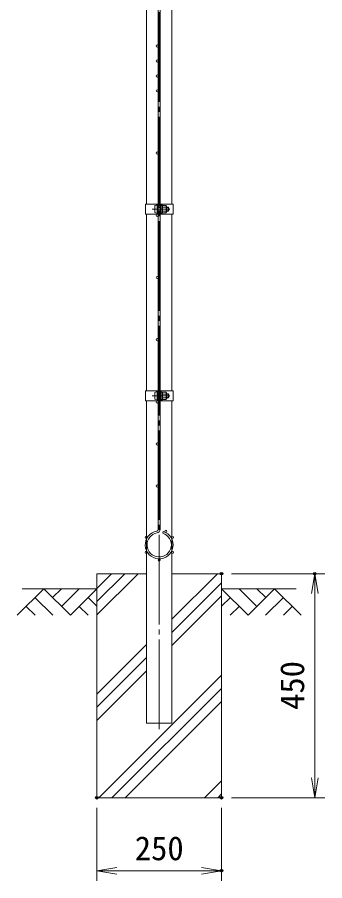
# Model space of a CAD drawing. Units: millimetres, scale not verified. Extents: x -4200 to 4200, y -2970 to 2970.
# Drawn here: x -208 to 409, y -523 to 1212 of the extents above; entities that cross this region are included whole.
import ezdxf
from ezdxf.enums import TextEntityAlignment as Align

# ---------------------------------------------------------------- set-up
doc = ezdxf.new("R2010")
doc.units = ezdxf.units.MM
doc.header["$LTSCALE"] = 10
doc.header["$PDMODE"] = 32
doc.header["$PDSIZE"] = 5
doc.linetypes.add('LONG_CHAIN', pattern=[21, 18, -1, 1, -1])
for name, color, linetype, lineweight in [('0-3_D-STR2', 7, 'Continuous', 9), ('0-4_D-STR1', 1, 'Continuous', 9), ('0-5_D-DCR-HCH', 7, 'Continuous', 9), ('0-6_D-BMK', 2, 'LONG_CHAIN', 9), ('0-7_D-STR-DIM', 7, 'Continuous', 9), ('0-8_0', 7, 'Continuous', 9), ('0-A_D-STR3', 3, 'Continuous', 9), ('0-B_D-BGD', 7, 'Continuous', 9), ('0-C_D-STR4', 7, 'Continuous', 9)]:
    doc.layers.add(name, color=color, linetype=linetype, lineweight=lineweight)
doc.layers.add('0-9_Defpoints', color=7, linetype='Continuous')
doc.styles.add('ＭＳ ゴシック', font='')
doc.styles.get('ＭＳ ゴシック').set_extended_font_data('MS Gothic')

# ---------------------------------------------------------------- blocks, each defined once
blk = doc.blocks.new('_Open')
at = {"layer": '0-8_0'}
blk.add_line((-10, 1.667), (0, 0), dxfattribs=at)
blk.add_lwpolyline([(-10, -1.667), (0, 0), (-10, 0)], dxfattribs=at)

msp = doc.modelspace()

# ---------------------------------------------------------------- linework, layer by layer
at = {"layer": '0-3_D-STR2'}
for p, q in [((74.73, 1108.98), (74.73, 2034.84)), ((78.33, 1108.98), (78.33, 2034.84)), ((74.73, 1108.98), (74.73, 183.11)), ((78.33, 1108.98), (78.33, 183.11)), ((83.5, 175.36), (84.53, 178.81))]:
    msp.add_line(p, q, dxfattribs=at)
for centre in [(72.48, 1153.98), (72.48, 1123.98), (72.48, 1093.98), (72.48, 1063.98), (72.48, 938.98), (72.48, 813.98), (72.48, 813.98), (72.48, 688.98), (72.48, 563.98), (72.48, 438.98), (72.48, 354.48), (72.48, 269.98), (89.84, 179.14), (50.33, 167.1), (102.73, 167.1), (50.33, 136.85), (102.73, 136.85), (76.53, 121.73)]:
    msp.add_circle(centre, 2.25, dxfattribs=at)
for centre, radius, start, end in [((76.53, 151.98), 28, 99.83934, 73.39579), ((76.53, 151.98), 24.4, 99.83934, 73.39579), ((71.13, 183.11), 3.6, 279.83934, 0), ((71.13, 183.11), 7.2, 279.83934, 0)]:
    msp.add_arc(centre, radius, start, end, dxfattribs=at)
at = {"layer": '0-4_D-STR1'}
for p, q in [((51.13, 1406.23), (51.13, 836.23)), ((101.93, 836.23), (101.93, 1406.23)), ((51.13, 816.23), (51.13, 461.23)), ((101.93, 461.23), (101.93, 816.23)), ((51.13, 441.23), (51.13, -206.02)), ((101.93, -206.02), (101.93, 441.23)), ((51.13, -206.02), (101.93, -206.02))]:
    msp.add_line(p, q, dxfattribs=at)
at = {"layer": '0-5_D-DCR-HCH'}
for p, q in [((-48.47, 11.46), (34.05, 93.98)), ((-48.47, 37.98), (7.53, 93.98)), ((-48.47, 64.49), (-18.99, 93.98)), ((101.93, 2.76), (193.15, 93.98)), ((101.93, -23.75), (201.53, 75.85)), ((-154.9, 63.98), (-208.11, 10.77)), ((-154.9, 63.98), (-101.68, 10.77)), ((-137.16, 46.24), (-119.42, 63.98)), ((-119.42, 28.5), (-83.95, 63.98)), ((-101.68, 10.77), (-48.47, 63.98)), ((254.74, 10.77), (201.53, 63.98)), ((272.48, 28.5), (237, 63.98)), ((307.95, 63.98), (254.74, 10.77)), ((290.31, 46.15), (272.48, 63.98)), ((307.95, 63.98), (361.16, 10.77)), ((-172.63, 46.24), (-137, 10.77)), ((-66.21, 46.24), (-48.47, 28.59)), ((101.93, -50.27), (201.53, 49.33)), ((219.27, 46.24), (201.53, 28.59)), ((325.69, 46.24), (290.05, 10.77)), ((-190.37, 28.5), (-172.55, 10.77)), ((-83.95, 28.5), (-66.13, 10.77)), ((237, 28.5), (219.18, 10.77)), ((343.43, 28.5), (325.61, 10.77)), ((-48.47, -147.64), (51.13, -48.04)), ((-48.47, -174.15), (51.13, -74.55)), ((-48.47, -200.67), (51.13, -101.07)), ((-44.72, -356.02), (201.53, -109.77)), ((-18.21, -356.02), (201.53, -136.29)), ((8.31, -356.02), (201.53, -162.8)), ((167.41, -356.02), (201.53, -321.9)), ((193.93, -356.02), (201.53, -348.42))]:
    msp.add_line(p, q, dxfattribs=at)
msp.add_lwpolyline([(201.53, 93.98), (101.93, 93.98), (101.93, -206.02), (51.13, -206.02), (51.13, 93.98), (-48.47, 93.98), (-48.47, -356.02), (201.53, -356.02)], close=True, dxfattribs=at)
at = {"layer": '0-6_D-BMK'}
for p, q in [((76.53, -218.02), (76.53, 2108.98)), ((62.11, 826.23), (97.85, 826.23)), ((62.11, 451.23), (97.85, 451.23))]:
    msp.add_line(p, q, dxfattribs=at)
at = {"layer": '0-7_D-STR-DIM'}
for p, q in [((221.53, 93.98), (408.51, 93.98)), ((388.51, -316.02), (388.51, 53.98)), ((221.53, -356.02), (408.51, -356.02)), ((-48.47, -376.02), (-48.47, -522.66)), ((201.53, -376.02), (201.53, -522.66)), ((-8.47, -502.66), (161.53, -502.66))]:
    msp.add_line(p, q, dxfattribs=at)
at = {"layer": '0-9_Defpoints'}
for p in [(201.53, 93.98), (388.51, 93.98), (-48.47, -356.02), (201.53, -356.02), (201.53, -502.66)]:
    msp.add_point(p, dxfattribs=at)
at = {"layer": '0-A_D-STR3'}
for p, q in [((48.83, 836.23), (74.73, 836.23)), ((48.83, 836.23), (48.83, 816.23)), ((67.63, 832.73), (67.63, 819.73)), ((72.43, 816.23), (72.43, 836.23)), ((72.43, 834.23), (72.43, 818.23)), ((74.73, 816.23), (74.73, 836.23)), ((78.33, 816.23), (78.33, 836.23)), ((78.33, 836.23), (104.23, 836.23)), ((80.63, 816.23), (80.63, 836.23)), ((80.63, 830.73), (81.02, 833.89)), ((82.78, 833.98), (81.12, 833.98)), ((82.83, 826.23), (82.83, 833.95)), ((82.93, 833.74), (82.88, 833.91)), ((89.62, 833.74), (82.93, 833.74)), ((104.23, 836.23), (104.23, 816.23)), ((48.83, 816.23), (74.73, 816.23)), ((74.73, 830.23), (78.33, 830.23)), ((74.73, 829.55), (78.33, 829.55)), ((74.73, 822.91), (78.33, 822.91)), ((74.73, 822.23), (78.33, 822.23)), ((78.33, 816.23), (104.23, 816.23)), ((80.63, 830.73), (80.63, 821.73)), ((80.63, 821.73), (81.02, 818.57)), ((82.76, 818.48), (81.12, 818.48)), ((89.62, 829.98), (82.83, 829.98)), ((82.83, 826.23), (82.83, 818.5)), ((89.62, 822.48), (82.83, 822.48)), ((89.62, 818.72), (82.93, 818.72)), ((92.13, 831.23), (92.13, 821.23)), ((92.13, 830.23), (95.43, 830.23)), ((92.13, 829.55), (95.75, 829.55)), ((92.13, 822.91), (95.75, 822.91)), ((92.13, 822.23), (95.43, 822.23)), ((95.43, 830.23), (95.43, 822.23)), ((48.83, 461.23), (74.73, 461.23)), ((48.83, 461.23), (48.83, 441.23)), ((67.63, 457.73), (67.63, 444.73)), ((72.43, 441.23), (72.43, 461.23)), ((72.43, 459.23), (72.43, 443.23)), ((74.73, 441.23), (74.73, 461.23)), ((74.73, 455.23), (78.33, 455.23)), ((74.73, 455.23), (78.33, 455.23)), ((74.73, 454.55), (78.33, 454.55)), ((74.73, 454.55), (78.33, 454.55)), ((78.33, 441.23), (78.33, 461.23)), ((78.33, 461.23), (104.23, 461.23)), ((80.63, 441.23), (80.63, 461.23)), ((80.63, 455.73), (81.02, 458.89)), ((80.63, 455.73), (80.63, 446.73)), ((82.78, 458.98), (81.12, 458.98)), ((82.83, 451.23), (82.83, 458.95)), ((89.62, 454.98), (82.83, 454.98)), ((82.83, 451.23), (82.83, 443.5)), ((82.93, 458.74), (82.88, 458.91)), ((89.62, 458.74), (82.93, 458.74)), ((92.13, 456.23), (92.13, 446.23)), ((92.13, 455.23), (95.43, 455.23)), ((92.13, 454.55), (95.75, 454.55)), ((95.43, 455.23), (95.43, 447.23)), ((104.23, 461.23), (104.23, 441.23)), ((48.83, 441.23), (74.73, 441.23)), ((74.73, 447.91), (78.33, 447.91)), ((74.73, 447.91), (78.33, 447.91)), ((74.73, 447.23), (78.33, 447.23)), ((74.73, 447.23), (78.33, 447.23)), ((78.33, 441.23), (104.23, 441.23)), ((80.63, 446.73), (81.02, 443.57)), ((82.76, 443.48), (81.12, 443.48)), ((89.62, 447.48), (82.83, 447.48)), ((89.62, 443.72), (82.93, 443.72)), ((92.13, 447.91), (95.75, 447.91)), ((92.13, 447.23), (95.43, 447.23))]:
    msp.add_line(p, q, dxfattribs=at)
for centre, radius, start, end in [((81.12, 833.88), 0.1, 90, 173), ((82.78, 833.88), 0.1, 15, 90), ((77.95, 831.86), 5.32, 339.37322, 22.7756), ((88.61, 831.86), 2.13, 298.45309, 61.54691), ((85.35, 826.97), 8, 32.13463, 57.68315), ((81.12, 818.58), 0.1, 187, 270), ((82.76, 818.58), 0.1, 270, 337.2244), ((77.95, 820.6), 5.32, 337.2244, 20.62678), ((62.07, 826.23), 21.19, 0, 10.20031), ((62.07, 826.23), 21.19, 349.79969, 0), ((83.86, 826.23), 6.87, 0, 33.09348), ((83.86, 826.23), 6.87, 326.90652, 0), ((88.61, 820.6), 2.13, 298.45309, 61.54691), ((85.35, 825.48), 8, 302.31685, 327.86537), ((87.93, 826.23), 8.5, 331.92751, 28.07249), ((81.12, 458.88), 0.1, 90, 173), ((82.78, 458.88), 0.1, 15, 90), ((77.95, 456.86), 5.32, 339.37322, 22.7756), ((62.07, 451.23), 21.19, 0, 10.20031), ((62.07, 451.23), 21.19, 349.79969, 0), ((83.86, 451.23), 6.87, 0, 33.09348), ((83.86, 451.23), 6.87, 326.90652, 0), ((88.61, 456.86), 2.13, 298.45309, 61.54691), ((85.35, 451.97), 8, 32.13463, 57.68315), ((87.93, 451.23), 8.5, 331.92751, 28.07249), ((81.12, 443.58), 0.1, 187, 270), ((82.76, 443.58), 0.1, 270, 337.2244), ((77.95, 445.6), 5.32, 337.2244, 20.62678), ((88.61, 445.6), 2.13, 298.45309, 61.54691), ((85.35, 450.48), 8, 302.31685, 327.86537)]:
    msp.add_arc(centre, radius, start, end, dxfattribs=at)
for centre, start_param, end_param in [((72.43, 832.73), 1.5707963, 3.1415927), ((72.43, 819.73), 3.1415927, 4.712389), ((72.43, 457.73), 1.5707963, 3.1415927), ((72.43, 444.73), 3.1415927, 4.712389)]:
    msp.add_ellipse(centre, major_axis=(4.8, 0), ratio=0.3125, start_param=start_param, end_param=end_param, dxfattribs=at)
at = {"layer": '0-B_D-BGD'}
for p, q in [((-198.47, 63.98), (-48.47, 63.98)), ((351.53, 63.98), (201.53, 63.98))]:
    msp.add_line(p, q, dxfattribs=at)
at = {"layer": '0-C_D-STR4'}
for p, q in [((-48.47, 93.98), (-48.47, -356.02)), ((51.13, 93.98), (-48.47, 93.98)), ((201.53, 93.98), (101.93, 93.98)), ((201.53, 93.98), (201.53, -356.02)), ((201.53, -356.02), (-48.47, -356.02))]:
    msp.add_line(p, q, dxfattribs=at)

# ---------------------------------------------------------------- block references
at = {"layer": '0-7_D-STR-DIM', "xscale": 4, "yscale": 4}
for p, rotation in [((388.51, 93.98), 90), ((388.51, -356.02), 270), ((-48.47, -502.66), 180)]:
    msp.add_blockref('_Open', p, dxfattribs=dict(at, rotation=rotation))
msp.add_blockref('_Open', (201.53, -502.66), dxfattribs=at)

# ---------------------------------------------------------------- texts
at = {"layer": '0-7_D-STR-DIM', "style": 'ＭＳ ゴシック'}
msp.add_text('450', height=48.09, rotation=90, dxfattribs=at).set_placement((381.76, -179.52), align=Align.BOTTOM_LEFT)
msp.add_text('250', height=48.09, dxfattribs=at).set_placement((27.53, -495.91), align=Align.BOTTOM_LEFT)

doc.saveas('drawing.dxf')
